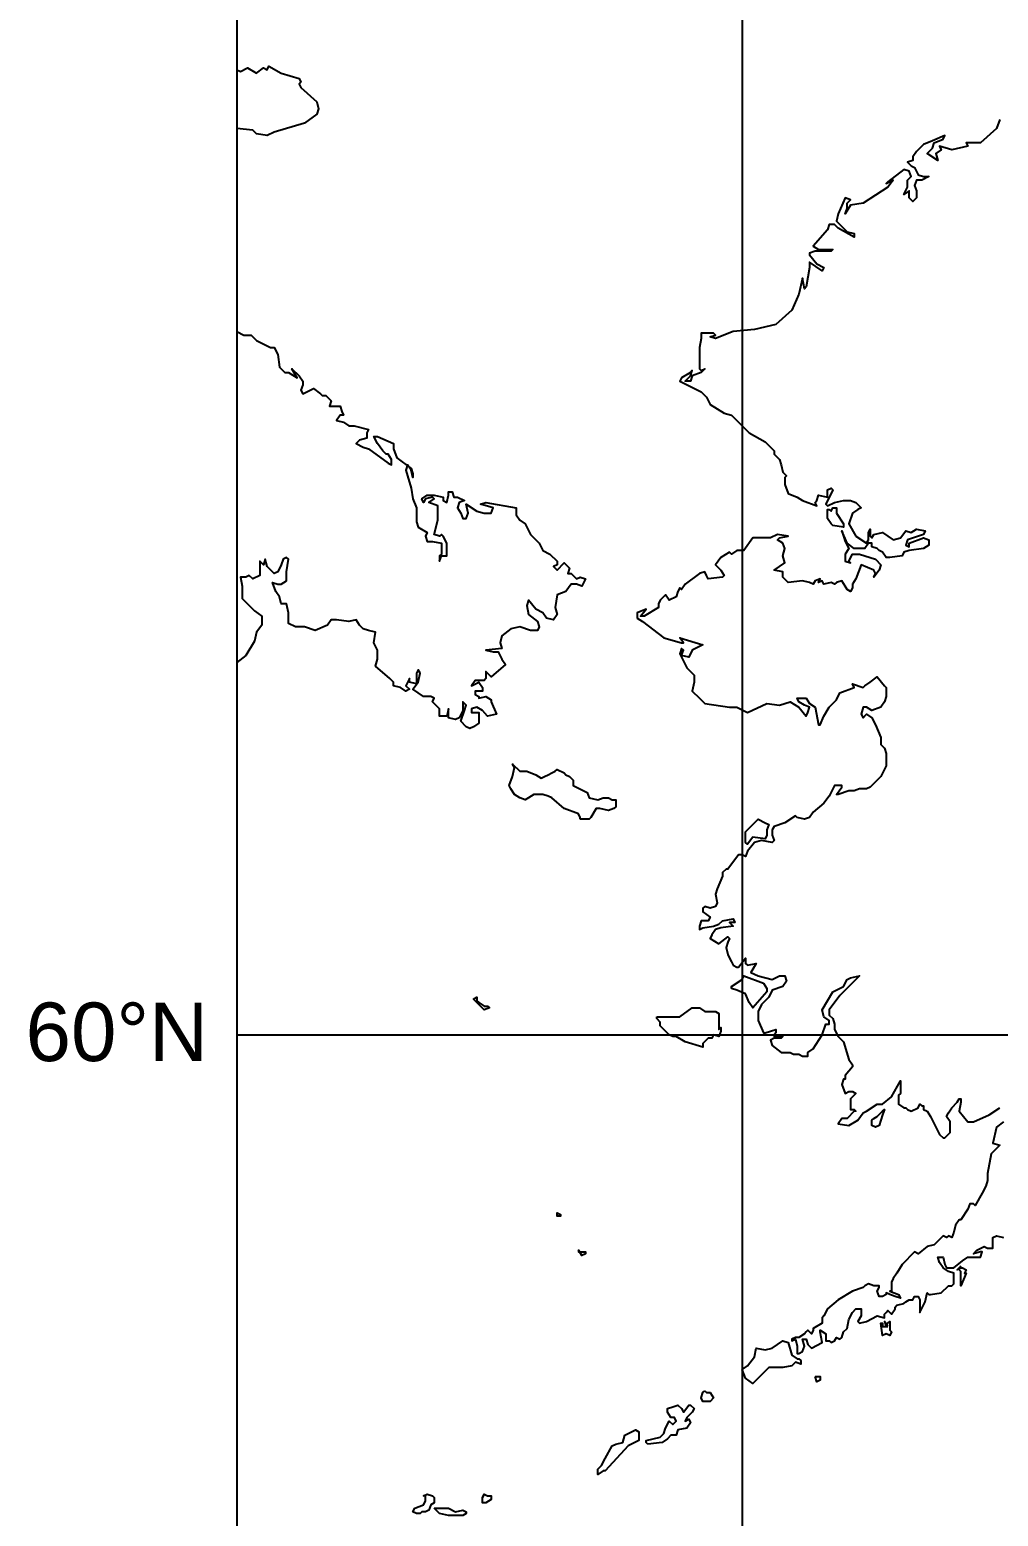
# Model space of a CAD drawing. Header units: millimetres. Extents: x 1844 to 27622, y 2629 to 17869.
# Drawn here: x 1846 to 3834, y 12221 to 15268 of the extents above; entities that cross this region are included whole.
import ezdxf

# ---------------------------------------------------------------- set-up
doc = ezdxf.new("R2010")
doc.units = ezdxf.units.MM
for name, color, linetype in [('COUNTRY', 212, 'Continuous'), ('FRAME', 252, 'Continuous'), ('经纬度标注', 7, 'Continuous'), ('网格线', 251, 'Continuous')]:
    doc.layers.add(name, color=color, linetype=linetype)
doc.styles.add('ARIAL', font='arial.ttf')

msp = doc.modelspace()

# ---------------------------------------------------------------- linework, layer by layer
at = {"layer": 'COUNTRY', "linetype": 'Continuous', "lineweight": -3}
for points in [[(2271.3, 15186.3), (2278.6, 15182.7), (2293.2, 15190), (2311.5, 15179), (2326.1, 15190), (2333.4, 15186.3), (2337, 15193.6), (2362.6, 15179), (2399.1, 15168.1), (2402.7, 15160.8), (2399.1, 15157.1), (2402.7, 15149.8), (2435.6, 15120.6), (2439.2, 15106), (2435.6, 15095.1), (2410, 15076.9), (2348, 15058.6), (2333.4, 15051.3), (2311.5, 15055), (2304.2, 15062.3), (2271.3, 15065.9)], [(3837, 15084.2), (3829.7, 15065.9), (3796.9, 15036.7), (3767.7, 15036.7), (3771.3, 15029.4), (3738.5, 15022.1), (3712.9, 15029.4), (3716.6, 15022.1), (3705.6, 15014.8), (3709.3, 15000.2), (3687.4, 15014.8), (3698.3, 15025.8), (3702, 15036.7), (3720.2, 15044), (3723.9, 15051.3), (3698.3, 15040.4), (3680.1, 15033.1), (3665.5, 15018.5), (3658.2, 15007.5), (3658.2, 15000.2), (3647.3, 14996.6), (3654.6, 14989.3), (3661.9, 14985.6), (3669.2, 14971), (3680.1, 14967.4), (3691, 14967.4), (3676.4, 14960.1), (3665.5, 14960.1), (3661.9, 14949.1), (3665.5, 14938.2), (3665.5, 14923.6), (3658.2, 14916.3), (3650.9, 14923.6), (3650.9, 14938.2), (3640, 14930.9), (3647.3, 14945.5), (3647.3, 14960.1), (3654.6, 14967.4), (3650.9, 14978.3), (3640, 14982), (3607.1, 14956.4), (3603.5, 14952.8), (3618.1, 14960.1), (3607.1, 14945.5), (3556, 14912.6), (3530.5, 14909), (3519.5, 14890.7), (3523.2, 14901.7), (3523.2, 14912.6), (3530.5, 14919.9), (3519.5, 14923.6), (3504.9, 14890.7), (3501.3, 14876.1), (3523.2, 14854.2), (3537.8, 14850.6), (3537.8, 14843.3), (3504.9, 14861.5), (3497.6, 14868.8), (3486.7, 14868.8), (3483, 14857.9), (3453.8, 14825), (3464.8, 14817.7), (3494, 14817.7), (3490.3, 14814.1), (3457.5, 14814.1), (3446.5, 14810.4), (3446.5, 14806.8), (3461.1, 14788.5), (3475.7, 14781.2), (3472.1, 14773.9), (3446.5, 14792.2), (3446.5, 14781.2), (3439.2, 14741.1), (3435.6, 14737.4), (3431.9, 14759.3), (3424.6, 14726.5), (3410, 14693.6), (3377.2, 14664.4), (3333.4, 14653.5), (3289.6, 14649.8), (3253.1, 14635.2), (3242.1, 14638.9), (3253.1, 14642.5), (3249.4, 14646.2), (3223.9, 14646.2), (3223.9, 14642.5), (3223.9, 14635.2), (3220.2, 14617), (3220.2, 14595.1), (3220.2, 14573.2), (3223.9, 14569.6), (3231.2, 14573.2), (3223.9, 14565.9), (3205.6, 14558.6), (3202, 14547.7), (3191, 14547.7), (3202, 14558.6), (3205.6, 14569.6), (3202, 14565.9), (3183.7, 14555), (3180.1, 14547.7), (3223.9, 14525.8), (3234.8, 14514.8), (3242.1, 14500.2), (3271.3, 14482), (3285.9, 14478.3), (3322.4, 14441.8), (3355.3, 14423.6), (3373.5, 14405.3), (3373.5, 14398), (3384.5, 14387.1), (3388.1, 14376.1), (3391.8, 14361.5), (3399.1, 14354.2), (3395.4, 14350.6), (3395.4, 14336), (3402.7, 14317.7), (3421, 14310.4), (3431.9, 14303.1), (3461.1, 14292.2), (3457.5, 14299.5), (3461.1, 14303.1), (3464.8, 14314.1), (3483, 14310.4), (3483, 14317.7), (3483, 14325), (3490.3, 14328.7), (3494, 14325), (3479.4, 14295.8), (3483, 14292.2), (3497.6, 14299.5), (3515.9, 14303.1), (3530.5, 14303.1), (3541.4, 14299.5), (3552.4, 14288.5), (3545.1, 14284.9), (3534.1, 14277.6), (3526.8, 14255.7), (3541.4, 14230.1), (3563.3, 14215.5), (3567, 14222.8), (3567, 14237.4), (3570.6, 14244.7), (3570.6, 14230.1), (3574.3, 14226.5), (3577.9, 14233.8), (3596.2, 14237.4), (3618.1, 14222.8), (3632.7, 14226.5), (3643.6, 14241.1), (3654.6, 14237.4), (3665.5, 14244.7), (3683.7, 14241.1), (3680.1, 14233.8), (3647.3, 14222.8), (3643.6, 14211.9), (3650.9, 14208.2), (3650.9, 14215.5), (3680.1, 14226.5), (3691, 14222.8), (3691, 14211.9), (3680.1, 14204.6), (3650.9, 14200.9), (3640, 14197.3), (3636.3, 14190), (3610.8, 14186.3), (3603.5, 14186.3), (3596.2, 14197.3), (3588.9, 14200.9), (3585.2, 14204.6), (3574.3, 14208.2), (3574.3, 14215.5), (3567, 14215.5), (3559.7, 14204.6), (3537.8, 14204.6), (3523.2, 14215.5), (3512.2, 14241.1), (3519.5, 14219.2), (3526.8, 14204.6), (3519.5, 14193.6), (3519.5, 14179), (3530.5, 14175.4), (3526.8, 14179), (3534.1, 14193.6), (3548.7, 14193.6), (3581.6, 14182.7), (3592.5, 14171.7), (3588.9, 14160.8), (3577.9, 14146.2), (3581.6, 14153.5), (3577.9, 14160.8), (3552.4, 14171.7), (3541.4, 14142.5), (3534.1, 14131.6), (3534.1, 14124.3), (3530.5, 14117), (3523.2, 14120.6), (3519.5, 14127.9), (3512.2, 14138.9), (3501.3, 14135.2), (3497.6, 14131.6), (3490.3, 14135.2), (3475.7, 14131.6), (3472.1, 14138.9), (3464.8, 14135.2), (3468.4, 14142.5), (3457.5, 14138.9), (3453.8, 14131.6), (3446.5, 14135.2), (3431.9, 14138.9), (3402.7, 14135.2), (3391.8, 14146.2), (3391.8, 14157.1), (3373.5, 14160.8), (3395.4, 14175.4), (3391.8, 14190), (3395.4, 14204.6), (3391.8, 14215.5), (3380.8, 14222.8), (3384.5, 14226.5), (3402.7, 14230.1), (3380.8, 14233.8), (3366.2, 14226.5), (3329.7, 14226.5), (3311.5, 14200.9), (3296.9, 14200.9), (3285.9, 14193.6), (3282.3, 14197.3), (3264, 14186.3), (3253.1, 14171.7), (3264, 14160.8), (3271.3, 14149.8), (3267.7, 14146.2), (3238.5, 14142.5), (3234.8, 14149.8), (3231.2, 14157.1), (3220.2, 14153.5), (3191, 14131.6), (3183.7, 14120.6), (3180.1, 14124.3), (3176.4, 14117), (3172.8, 14106), (3158.2, 14098.8), (3150.9, 14109.7), (3140, 14098.8), (3136.3, 14091.5), (3136.3, 14084.2), (3136.3, 14084.2), (3107.1, 14065.9), (3099.8, 14065.9), (3110.8, 14080.5), (3092.5, 14073.2), (3092.5, 14062.3), (3103.5, 14055), (3147.3, 14022.1), (3183.7, 14011.2), (3187.4, 14011.2), (3180.1, 14022.1), (3227.5, 14007.5), (3205.6, 13996.6), (3198.3, 13982), (3183.7, 13985.6), (3187.4, 13996.6), (3183.7, 14000.2), (3180.1, 13989.3), (3194.7, 13960.1), (3209.3, 13945.5), (3209.3, 13930.9), (3205.6, 13912.6), (3220.2, 13898), (3223.9, 13894.4), (3231.2, 13887.1), (3282.3, 13879.8), (3296.9, 13879.8), (3318.8, 13868.8), (3358.9, 13887.1), (3384.5, 13883.4), (3406.4, 13890.7), (3424.6, 13879.8), (3439.2, 13861.5), (3442.9, 13868.8), (3446.5, 13879.8), (3435.6, 13883.4), (3424.6, 13890.7), (3421, 13898), (3439.2, 13898), (3446.5, 13887.1), (3457.5, 13879.8), (3464.8, 13843.3), (3468.4, 13843.3), (3475.7, 13861.5), (3486.7, 13879.8), (3501.3, 13894.4), (3508.6, 13909), (3537.8, 13919.9), (3534.1, 13927.2), (3556, 13919.9), (3559.7, 13923.6), (3570.6, 13930.9), (3585.2, 13941.8), (3599.8, 13923.6), (3603.5, 13919.9), (3603.5, 13901.7), (3599.8, 13890.7), (3592.5, 13879.8), (3574.3, 13872.5), (3563.3, 13879.8), (3556, 13879.8), (3552.4, 13865.2), (3556, 13857.9), (3563.3, 13865.2), (3574.3, 13857.9), (3581.6, 13843.3), (3592.5, 13817.7), (3592.5, 13806.8), (3592.5, 13803.1), (3599.8, 13795.8), (3603.5, 13784.9), (3603.5, 13777.6), (3603.5, 13759.3), (3592.5, 13737.4), (3581.6, 13726.5), (3570.6, 13715.5), (3563.3, 13711.9), (3548.7, 13711.9), (3537.8, 13708.2), (3526.8, 13708.2), (3504.9, 13700.9), (3501.3, 13700.9), (3512.2, 13715.5), (3512.2, 13719.2), (3497.6, 13719.2), (3494, 13711.9), (3486.7, 13697.3), (3475.7, 13682.7), (3453.8, 13664.4), (3446.5, 13653.5), (3435.6, 13649.8), (3421, 13653.5), (3417.3, 13657.1), (3395.4, 13642.5), (3373.5, 13635.2), (3369.9, 13627.9), (3369.9, 13624.3), (3369.9, 13617), (3373.5, 13606), (3369.9, 13602.4), (3348, 13606), (3333.4, 13602.4), (3318.8, 13584.2), (3315.1, 13573.2), (3307.8, 13576.9), (3300.5, 13576.9), (3278.6, 13547.7), (3275, 13547.7), (3267.7, 13540.4), (3267.7, 13533.1), (3256.7, 13507.5), (3253.1, 13496.6), (3256.7, 13478.3), (3253.1, 13471), (3242.1, 13467.4), (3231.2, 13471), (3227.5, 13467.4), (3227.5, 13460.1), (3242.1, 13449.1), (3238.5, 13441.8), (3223.9, 13441.8), (3220.2, 13430.9), (3220.2, 13423.6), (3227.5, 13427.2), (3249.4, 13430.9), (3260.4, 13434.5), (3267.7, 13441.8), (3289.6, 13445.5), (3293.2, 13438.2), (3282.3, 13438.2), (3289.6, 13430.9), (3264, 13427.2), (3253.1, 13423.6), (3245.8, 13412.6), (3242.1, 13405.3), (3260.4, 13394.4), (3278.6, 13409), (3282.3, 13405.3), (3278.6, 13398), (3275, 13387.1), (3278.6, 13372.5), (3282.3, 13365.2), (3285.9, 13357.9), (3289.6, 13350.6), (3296.9, 13346.9), (3300.5, 13346.9), (3315.1, 13365.2), (3315.1, 13354.2), (3318.8, 13350.6), (3337, 13354.2), (3326.1, 13336), (3340.7, 13328.7), (3369.9, 13321.4), (3384.5, 13328.7), (3395.4, 13328.7), (3399.1, 13317.7), (3391.8, 13306.8), (3369.9, 13299.5), (3362.6, 13284.9), (3348, 13270.3), (3340.7, 13255.7), (3340.7, 13244.7), (3340.7, 13237.4), (3351.6, 13211.9), (3355.3, 13211.9), (3366.2, 13215.5), (3377.2, 13219.2), (3377.2, 13211.9), (3373.5, 13208.2), (3373.5, 13204.6), (3391.8, 13204.6), (3388.1, 13200.9), (3373.5, 13200.9), (3366.2, 13197.3), (3369.9, 13186.3), (3388.1, 13171.7), (3395.4, 13171.7), (3402.7, 13171.7), (3406.4, 13171.7), (3413.7, 13168.1), (3424.6, 13168.1), (3431.9, 13164.4), (3442.9, 13164.4), (3442.9, 13171.7), (3453.8, 13179), (3472.1, 13208.2), (3479.4, 13230.1), (3486.7, 13230.1), (3486.7, 13237.4), (3475.7, 13244.7), (3472.1, 13259.3), (3494, 13295.8), (3515.9, 13306.8), (3523.2, 13321.4), (3530.5, 13325), (3548.7, 13328.7), (3508.6, 13288.5), (3486.7, 13259.3), (3486.7, 13252), (3486.7, 13248.4), (3494, 13241.1), (3497.6, 13230.1), (3497.6, 13219.2), (3504.9, 13204.6), (3515.9, 13193.6), (3526.8, 13157.1), (3534.1, 13146.2), (3534.1, 13142.5), (3519.5, 13124.3), (3519.5, 13117), (3515.9, 13117), (3512.2, 13106), (3519.5, 13087.8), (3526.8, 13091.5), (3534.1, 13091.5), (3541.4, 13087.8), (3537.8, 13084.2), (3530.5, 13076.9), (3530.5, 13055), (3537.8, 13055), (3541.4, 13051.3), (3537.8, 13051.3), (3523.2, 13036.7), (3512.2, 13036.7), (3504.9, 13025.8), (3526.8, 13022.1), (3545.1, 13033.1), (3556, 13047.7), (3563.3, 13051.3), (3585.2, 13065.9), (3596.2, 13065.9), (3614.4, 13080.5), (3632.7, 13113.3), (3632.7, 13102.4), (3632.7, 13087.8), (3629, 13084.2), (3629, 13073.2), (3629, 13065.9), (3640, 13058.6), (3643.6, 13058.6), (3647.3, 13055), (3654.6, 13051.3), (3669.2, 13058.6), (3672.8, 13065.9), (3676.4, 13062.3), (3680.1, 13062.3), (3680.1, 13055), (3687.4, 13051.3), (3694.7, 13040.4), (3712.9, 13003.9), (3720.2, 12996.6), (3723.9, 12996.6), (3734.8, 13007.5), (3734.8, 13029.4), (3727.5, 13040.4), (3731.2, 13047.7), (3738.5, 13058.6), (3749.4, 13069.6), (3753.1, 13076.9), (3756.7, 13076.9), (3756.7, 13069.6), (3753.1, 13051.3), (3771.3, 13029.4), (3782.3, 13029.4), (3815.1, 13044), (3837, 13058.6)], [(2271.3, 14649.8), (2285.9, 14642.5), (2300.5, 14642.5), (2311.5, 14631.6), (2340.7, 14617), (2348, 14617), (2355.3, 14602.4), (2358.9, 14576.9), (2369.9, 14565.9), (2377.2, 14565.9), (2395.4, 14555), (2384.5, 14573.2), (2399.1, 14558.6), (2406.4, 14547.7), (2406.4, 14540.4), (2402.7, 14529.4), (2406.4, 14522.1), (2428.3, 14533.1), (2442.9, 14522.1), (2446.5, 14518.5), (2453.8, 14518.5), (2464.8, 14507.5), (2461.1, 14496.6), (2483, 14496.6), (2486.7, 14485.6), (2490.3, 14478.3), (2483, 14478.3), (2475.7, 14467.4), (2490.3, 14463.7), (2501.3, 14456.4), (2512.2, 14456.4), (2541.4, 14449.1), (2537.8, 14441.8), (2537.8, 14430.9), (2523.2, 14427.2), (2515.9, 14419.9), (2530.5, 14412.6), (2541.4, 14409), (2581.6, 14379.8), (2588.9, 14376.1), (2588.9, 14387.1), (2581.6, 14398), (2577.9, 14398), (2570.6, 14405.3), (2559.7, 14419.9), (2552.4, 14434.5), (2559.7, 14434.5), (2592.5, 14419.9), (2592.5, 14409), (2599.8, 14390.7), (2629, 14368.8), (2632.7, 14357.9), (2632.7, 14350.6), (2629, 14365.2), (2621.7, 14376.1), (2618.1, 14365.2), (2621.7, 14354.2), (2629, 14328.7), (2632.7, 14306.8), (2640, 14288.5), (2640, 14273.9), (2640, 14259.3), (2643.6, 14248.4), (2661.9, 14237.4), (2658.2, 14230.1), (2661.9, 14219.2), (2672.8, 14219.2), (2691, 14215.5), (2691, 14193.6), (2687.4, 14190), (2687.4, 14179), (2691, 14190), (2702, 14190), (2702, 14204.6), (2702, 14215.5), (2694.7, 14230.1), (2691, 14233.8), (2687.4, 14230.1), (2676.4, 14233.8), (2683.7, 14263), (2683.7, 14292.2), (2665.5, 14299.5), (2676.4, 14306.8), (2672.8, 14310.4), (2658.2, 14306.8), (2654.6, 14299.5), (2650.9, 14306.8), (2661.9, 14314.1), (2676.4, 14314.1), (2694.7, 14310.4), (2694.7, 14303.1), (2702, 14299.5), (2705.6, 14314.1), (2705.6, 14321.4), (2712.9, 14321.4), (2716.6, 14310.4), (2723.9, 14310.4), (2738.5, 14303.1), (2727.5, 14299.5), (2723.9, 14288.5), (2731.2, 14277.6), (2734.8, 14266.6), (2742.1, 14266.6), (2745.8, 14277.6), (2742.1, 14295.8), (2764, 14281.2), (2778.6, 14277.6), (2793.2, 14277.6), (2796.9, 14288.5), (2771.3, 14295.8), (2782.3, 14299.5), (2844.3, 14288.5), (2844.3, 14273.9), (2851.6, 14263), (2862.6, 14255.7), (2866.2, 14248.4), (2873.5, 14233.8), (2891.8, 14215.5), (2899.1, 14200.9), (2913.7, 14193.6), (2928.3, 14179), (2928.3, 14171.7), (2921, 14168.1), (2928.3, 14160.8), (2942.9, 14175.4), (2953.8, 14164.4), (2950.2, 14153.5), (2957.5, 14153.5), (2968.4, 14142.5), (2975.7, 14146.2), (2986.7, 14142.5), (2979.4, 14127.9), (2968.4, 14131.6), (2957.5, 14131.6), (2946.5, 14117), (2928.3, 14109.7), (2924.6, 14084.2), (2928.3, 14069.6), (2921, 14058.6), (2906.4, 14062.3), (2899.1, 14073.2), (2884.5, 14080.5), (2869.9, 14098.8), (2866.2, 14087.8), (2869.9, 14069.6), (2888.1, 14055), (2891.8, 14044), (2888.1, 14036.7), (2873.5, 14036.7), (2851.6, 14044), (2833.4, 14040.4), (2815.1, 14025.8), (2811.5, 14011.2), (2815.1, 14000.2), (2782.3, 13996.6), (2796.9, 13992.9), (2807.8, 13992.9), (2815.1, 13978.3), (2822.4, 13967.4), (2793.2, 13941.8), (2782.3, 13952.8), (2782.3, 13938.2), (2778.6, 13934.5), (2760.4, 13934.5), (2753.1, 13923.6), (2767.7, 13930.9), (2775, 13919.9), (2775, 13912.6), (2760.4, 13912.6), (2760.4, 13905.3), (2767.7, 13901.7), (2767.7, 13898), (2782.3, 13901.7), (2793.2, 13894.4), (2793.2, 13890.7), (2804.2, 13865.2), (2785.9, 13861.5), (2775, 13872.5), (2764, 13879.8), (2753.1, 13876.1), (2753.1, 13868.8), (2767.7, 13868.8), (2767.7, 13846.9), (2756.7, 13839.6), (2749.4, 13836), (2742.1, 13839.6), (2731.2, 13850.6), (2738.5, 13872.5), (2742.1, 13883.4), (2734.8, 13890.7), (2734.8, 13872.5), (2727.5, 13857.9), (2720.2, 13854.2), (2705.6, 13857.9), (2705.6, 13876.1), (2702, 13861.5), (2687.4, 13861.5), (2687.4, 13876.1), (2672.8, 13890.7), (2676.4, 13898), (2669.2, 13901.7), (2654.6, 13901.7), (2632.7, 13916.3), (2643.6, 13930.9), (2647.3, 13949.1), (2643.6, 13956.4), (2640, 13949.1), (2640, 13927.2), (2625.4, 13930.9), (2625.4, 13938.2), (2618.1, 13923.6), (2625.4, 13916.3), (2618.1, 13912.6), (2607.1, 13919.9), (2592.5, 13923.6), (2592.5, 13930.9), (2585.2, 13938.2), (2556, 13963.7), (2559.7, 13978.3), (2559.7, 13996.6), (2552.4, 14011.2), (2556, 14033.1), (2541.4, 14036.7), (2530.5, 14040.4), (2523.2, 14047.7), (2515.9, 14058.6), (2501.3, 14055), (2475.7, 14058.6), (2464.8, 14058.6), (2457.5, 14047.7), (2431.9, 14036.7), (2410, 14044), (2391.8, 14044), (2377.2, 14051.3), (2377.2, 14073.2), (2373.5, 14091.5), (2362.6, 14091.5), (2358.9, 14106), (2351.6, 14117), (2344.3, 14135.2), (2355.3, 14131.6), (2362.6, 14131.6), (2373.5, 14138.9), (2373.5, 14157.1), (2377.2, 14182.7), (2373.5, 14186.3), (2366.2, 14182.7), (2362.6, 14171.7), (2355.3, 14157.1), (2348, 14153.5), (2333.4, 14168.1), (2329.7, 14182.7), (2326.1, 14171.7), (2318.8, 14179), (2318.8, 14149.8), (2304.2, 14142.5), (2296.9, 14149.8), (2289.6, 14146.2), (2278.6, 14146.2), (2282.3, 14127.9), (2282.3, 14102.4), (2307.8, 14076.9), (2322.4, 14065.9), (2322.4, 14047.7), (2311.5, 14033.1), (2307.8, 14014.8), (2289.6, 13985.6), (2271.3, 13971)], [(3486.7, 14284.9), (3490.3, 14281.2), (3494, 14288.5), (3501.3, 14288.5), (3501.3, 14277.6), (3515.9, 14255.7), (3515.9, 14248.4), (3494, 14252), (3490.3, 14255.7), (3483, 14266.6), (3483, 14273.9), (3483, 14284.9), (3486.7, 14284.9)], [(2975.7, 13649.8), (2975.7, 13653.5), (2972.1, 13660.8), (2942.9, 13671.7), (2917.3, 13693.6), (2910, 13697.3), (2899.1, 13700.9), (2880.8, 13700.9), (2869.9, 13693.6), (2862.6, 13690), (2851.6, 13693.6), (2840.7, 13700.9), (2833.4, 13711.9), (2829.7, 13719.2), (2837, 13737.4), (2840.7, 13755.7), (2837, 13763), (2851.6, 13748.4), (2866.2, 13748.4), (2884.5, 13741.1), (2895.4, 13733.8), (2902.7, 13737.4), (2910, 13741.1), (2917.3, 13744.7), (2924.6, 13748.4), (2928.3, 13752), (2942.9, 13744.7), (2946.5, 13741.1), (2953.8, 13737.4), (2961.1, 13730.1), (2961.1, 13719.2), (2990.3, 13704.6), (2994, 13693.6), (3012.2, 13690), (3023.2, 13693.6), (3034.1, 13693.6), (3041.4, 13690), (3048.7, 13690), (3048.7, 13682.7), (3048.7, 13675.4), (3045.1, 13671.7), (3034.1, 13668.1), (3015.9, 13671.7), (3008.6, 13671.7), (2997.6, 13653.5), (2994, 13649.8), (2975.7, 13649.8)], [(3355.3, 13642.5), (3362.6, 13638.9), (3358.9, 13627.9), (3358.9, 13617), (3355.3, 13609.7), (3329.7, 13613.3), (3318.8, 13598.8), (3315.1, 13602.4), (3315.1, 13624.3), (3340.7, 13649.8), (3355.3, 13642.5)], [(3285.9, 13303.1), (3285.9, 13306.8), (3307.8, 13321.4), (3311.5, 13328.7), (3351.6, 13314.1), (3358.9, 13303.1), (3358.9, 13295.8), (3329.7, 13263), (3322.4, 13273.9), (3315.1, 13292.2), (3296.9, 13299.5), (3285.9, 13303.1)], [(2764, 13284.9), (2764, 13284.9), (2764, 13277.6), (2767.7, 13273.9), (2778.6, 13266.6), (2785.9, 13266.6), (2789.6, 13263), (2778.6, 13259.3), (2767.7, 13270.3), (2756.7, 13281.2), (2764, 13284.9)], [(3132.7, 13244.7), (3154.6, 13244.7), (3180.1, 13244.7), (3205.6, 13263), (3220.2, 13263), (3231.2, 13255.7), (3253.1, 13255.7), (3260.4, 13252), (3260.4, 13219.2), (3264, 13222.8), (3264, 13215.5), (3260.4, 13204.6), (3249.4, 13208.2), (3245.8, 13200.9), (3238.5, 13200.9), (3227.5, 13190), (3227.5, 13182.7), (3191, 13193.6), (3172.8, 13204.6), (3165.5, 13204.6), (3158.2, 13208.2), (3140, 13226.5), (3140, 13233.8), (3132.7, 13241.1), (3132.7, 13244.7)], [(3596.2, 13051.3), (3599.8, 13055), (3596.2, 13044), (3588.9, 13022.1), (3581.6, 13018.5), (3574.3, 13022.1), (3574.3, 13033.1), (3577.9, 13036.7), (3585.2, 13040.4), (3596.2, 13051.3)], [(3844.3, 13029.4), (3829.7, 13018.5), (3822.4, 12985.6), (3837, 12982), (3818.8, 12963.7), (3811.5, 12923.6), (3811.5, 12909), (3807.8, 12898), (3800.5, 12883.4), (3785.9, 12857.9), (3782.3, 12861.5), (3775, 12861.5), (3771.3, 12850.6), (3756.7, 12828.7), (3753.1, 12828.7), (3745.8, 12817.7), (3742.1, 12803.1), (3738.5, 12792.2), (3731.2, 12795.8), (3727.5, 12792.2), (3720.2, 12795.8), (3702, 12777.6), (3687.4, 12773.9), (3669.2, 12759.3), (3661.9, 12763), (3636.3, 12737.4), (3625.4, 12719.2), (3618.1, 12708.2), (3614.4, 12700.9), (3614.4, 12682.7), (3610.8, 12682.7), (3629, 12675.4), (3632.7, 12668.1), (3621.7, 12671.7), (3610.8, 12675.4), (3603.5, 12679), (3603.5, 12675.4), (3596.2, 12671.7), (3588.9, 12671.7), (3585.2, 12682.7), (3588.9, 12690), (3588.9, 12693.6), (3577.9, 12693.6), (3567, 12697.3), (3559.7, 12693.6), (3556, 12690), (3534.1, 12682.7), (3504.9, 12664.4), (3483, 12646.2), (3475.7, 12631.6), (3472.1, 12627.9), (3472.1, 12627.9), (3472.1, 12617), (3453.8, 12606), (3453.8, 12602.4), (3450.2, 12595.1), (3442.9, 12602.4), (3439.2, 12598.8), (3435.6, 12595.1), (3424.6, 12587.8), (3417.3, 12587.8), (3410, 12584.2), (3410, 12580.5), (3417.3, 12584.2), (3421, 12569.6), (3421, 12555), (3424.6, 12555), (3431.9, 12558.6), (3435.6, 12569.6), (3431.9, 12584.2), (3439.2, 12584.2), (3442.9, 12573.2), (3450.2, 12565.9), (3472.1, 12576.9), (3468.4, 12598.8), (3468.4, 12602.4), (3479.4, 12595.1), (3479.4, 12587.8), (3479.4, 12580.5), (3486.7, 12580.5), (3490.3, 12576.9), (3497.6, 12580.5), (3501.3, 12587.8), (3508.6, 12584.2), (3512.2, 12587.8), (3515.9, 12598.8), (3523.2, 12606), (3526.8, 12624.3), (3534.1, 12638.9), (3541.4, 12646.2), (3552.4, 12646.2), (3552.4, 12631.6), (3545.1, 12620.6), (3548.7, 12617), (3563.3, 12620.6), (3585.2, 12631.6), (3599.8, 12627.9), (3599.8, 12635.2), (3603.5, 12638.9), (3607.1, 12642.5), (3614.4, 12635.2), (3621.7, 12646.2), (3621.7, 12649.8), (3625.4, 12653.5), (3640, 12657.1), (3643.6, 12660.8), (3650.9, 12664.4), (3658.2, 12664.4), (3661.9, 12671.7), (3669.2, 12671.7), (3672.8, 12664.4), (3672.8, 12649.8), (3672.8, 12638.9), (3672.8, 12638.9), (3683.7, 12660.8), (3687.4, 12679), (3691, 12675.4), (3694.7, 12675.4), (3716.6, 12679), (3731.2, 12693.6), (3738.5, 12693.6), (3742.1, 12697.3), (3742.1, 12711.9), (3742.1, 12719.2), (3731.2, 12722.8), (3720.2, 12730.1), (3712.9, 12741.1), (3709.3, 12752), (3720.2, 12752), (3723.9, 12737.4), (3727.5, 12730.1), (3742.1, 12730.1), (3760.4, 12744.7), (3771.3, 12752), (3796.9, 12752), (3800.5, 12763), (3796.9, 12763), (3782.3, 12759.3), (3789.6, 12766.6), (3804.2, 12773.9), (3811.5, 12770.3), (3822.4, 12770.3), (3822.4, 12784.9), (3822.4, 12792.2), (3829.7, 12795.8), (3844.3, 12792.2)], [(2928.3, 12839.6), (2928.3, 12839.6), (2928.3, 12843.3), (2935.6, 12839.6), (2935.6, 12836), (2928.3, 12836), (2928.3, 12839.6)], [(2972.1, 12766.6), (2972.1, 12763), (2979.4, 12763), (2986.7, 12763), (2986.7, 12759.3), (2979.4, 12755.7), (2972.1, 12766.6), (2979.4, 12755.7), (2972.1, 12766.6)], [(3756.7, 12733.8), (3749.4, 12726.5), (3753.1, 12730.1), (3760.4, 12730.1), (3767.7, 12726.5), (3764, 12719.2), (3767.7, 12719.2), (3756.7, 12693.6), (3756.7, 12697.3), (3756.7, 12722.8), (3753.1, 12726.5), (3756.7, 12733.8)], [(3607.1, 12609.7), (3599.8, 12620.6), (3603.5, 12609.7), (3603.5, 12609.7), (3607.1, 12617), (3610.8, 12620.6), (3610.8, 12613.3), (3610.8, 12602.4), (3614.4, 12598.8), (3610.8, 12591.5), (3603.5, 12595.1), (3596.2, 12591.5), (3592.5, 12617), (3596.2, 12617), (3596.2, 12609.7), (3603.5, 12609.7), (3607.1, 12609.7)], [(3307.8, 12522.1), (3318.8, 12529.4), (3333.4, 12547.7), (3337, 12565.9), (3355.3, 12562.3), (3369.9, 12565.9), (3391.8, 12580.5), (3402.7, 12576.9), (3410, 12551.3), (3421, 12544), (3424.6, 12544), (3428.3, 12540.4), (3428.3, 12533.1), (3428.3, 12533.1), (3417.3, 12536.7), (3410, 12529.4), (3391.8, 12525.8), (3362.6, 12525.8), (3329.7, 12492.9), (3315.1, 12503.9), (3307.8, 12522.1)], [(3457.5, 12507.5), (3461.1, 12507.5), (3468.4, 12507.5), (3468.4, 12500.2), (3468.4, 12500.2), (3461.1, 12496.6), (3457.5, 12507.5)], [(3231.2, 12478.3), (3234.8, 12474.7), (3242.1, 12474.7), (3249.4, 12463.7), (3242.1, 12456.4), (3227.5, 12456.4), (3223.9, 12463.7), (3227.5, 12474.7), (3231.2, 12478.3)], [(3114.4, 12368.8), (3110.8, 12372.5), (3110.8, 12376.1), (3140, 12383.4), (3147.3, 12390.7), (3150.9, 12401.7), (3158.2, 12416.3), (3165.5, 12409), (3172.8, 12416.3), (3169.2, 12423.6), (3161.9, 12423.6), (3154.6, 12434.5), (3154.6, 12441.8), (3165.5, 12445.5), (3176.4, 12449.1), (3183.7, 12441.8), (3187.4, 12434.5), (3198.3, 12449.1), (3202, 12449.1), (3209.3, 12441.8), (3205.6, 12434.5), (3194.7, 12423.6), (3191, 12416.3), (3198.3, 12419.9), (3202, 12412.6), (3194.7, 12401.7), (3176.4, 12398), (3172.8, 12387.1), (3161.9, 12387.1), (3154.6, 12379.8), (3143.6, 12372.5), (3114.4, 12368.8)], [(3012.2, 12310.4), (3012.2, 12317.7), (3019.5, 12325), (3026.8, 12339.6), (3041.4, 12365.2), (3048.7, 12368.8), (3063.3, 12372.5), (3067, 12387.1), (3088.9, 12398), (3096.2, 12394.4), (3096.2, 12383.4), (3096.2, 12376.1), (3074.3, 12365.2), (3026.8, 12314.1), (3023.2, 12314.1), (3012.2, 12306.8), (3012.2, 12310.4)], [(2658.2, 12263), (2654.6, 12263), (2661.9, 12266.6), (2672.8, 12263), (2676.4, 12259.3), (2676.4, 12248.4), (2669.2, 12244.7), (2665.5, 12233.8), (2658.2, 12230.1), (2650.9, 12230.1), (2647.3, 12226.5), (2640, 12226.5), (2632.7, 12230.1), (2632.7, 12230.1), (2636.3, 12237.4), (2654.6, 12244.7), (2658.2, 12252), (2658.2, 12263)], [(2778.6, 12266.6), (2785.9, 12263), (2793.2, 12263), (2793.2, 12255.7), (2782.3, 12248.4), (2775, 12248.4), (2775, 12259.3), (2778.6, 12266.6), (2775, 12259.3), (2778.6, 12266.6)], [(2676.4, 12237.4), (2705.6, 12237.4), (2720.2, 12230.1), (2734.8, 12233.8), (2742.1, 12230.1), (2742.1, 12226.5), (2734.8, 12222.8), (2705.6, 12222.8), (2687.4, 12226.5), (2676.4, 12237.4)]]:
    msp.add_lwpolyline(points, dxfattribs=at)
at = {"layer": 'FRAME', "linetype": 'Continuous'}
msp.add_lwpolyline([(27147.3, 17638.9), (2271.3, 17638.9), (2271.3, 2828.7), (27147.3, 2828.7), (27147.3, 17638.9)], dxfattribs=at)
at = {"layer": '网格线', "linetype": 'Continuous'}
for points in [[(3307.8, 17638.9), (3307.8, 2828.7)], [(2271.3, 13208.2), (27147.3, 13208.2)]]:
    msp.add_lwpolyline(points, dxfattribs=at)

# ---------------------------------------------------------------- texts
at = {"layer": '经纬度标注', "linetype": 'Continuous', "style": 'ARIAL'}
msp.add_text('60°N', height=120, dxfattribs=at).set_placement((1837.9, 13154.1))

doc.saveas('drawing.dxf')
